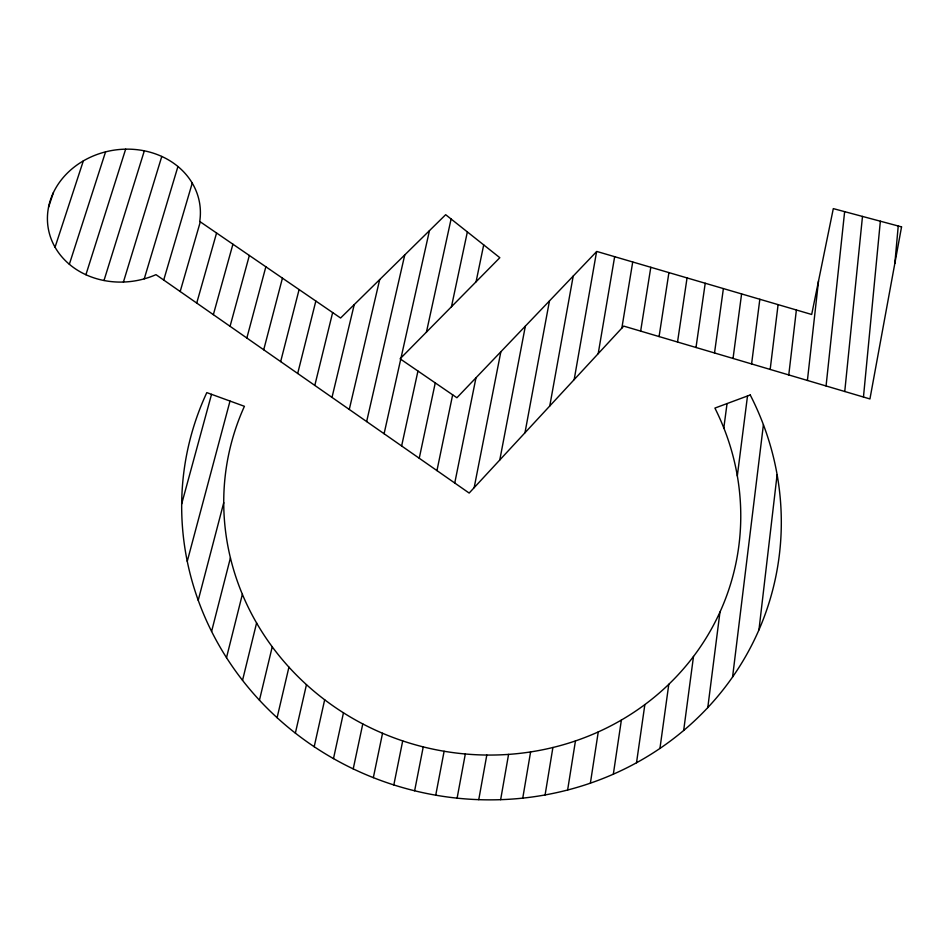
<?xml version="1.0" encoding="UTF-8"?>
<svg xmlns="http://www.w3.org/2000/svg" width="949" height="949" viewBox="0 0 949 949"><rect width="100%" height="100%" fill="white"/><g stroke="black" fill="none" stroke-linecap="round" stroke-linejoin="round"><path stroke-width="1.42" d="M894.848 263.371L898.24 225.992M863.46 397.026L880.352 221.2M844.752 391.498L862.487 216.419M826.069 385.97L844.634 211.651M807.409 380.454L818.524 280.951M758.963 629.863L777.112 474.642M788.773 374.938L796.377 309.991M732.581 676.993L763.411 424.725M770.173 369.434L778.097 304.629M707.788 707.586L719.971 612.034M737.314 475.923L747.504 395.97M751.596 363.942L759.829 299.267M683.671 730.481L693.494 656.471M723.814 427.963L727.053 403.574M733.043 358.449L741.596 293.917M659.946 748.441L668.796 684.288M714.514 352.969L723.387 288.579M636.518 762.759L644.857 704.585M696.008 347.488L705.214 283.241M613.339 774.182L621.381 720.042M677.527 342.031L687.052 277.915M590.385 783.162L598.261 731.916M659.081 336.563L668.915 272.6M567.632 790.007L575.45 740.92M640.646 331.118L650.8 267.286M545.094 794.942L552.899 747.492M621.844 328.117L632.722 261.983M522.757 798.133L530.598 751.916M598.202 353.669L614.655 256.681M500.645 799.675L508.569 754.396M574.181 379.612L596.589 251.615M478.759 799.663L486.801 755.048M549.768 405.982L573.208 276.076M457.11 798.156L465.318 753.981M524.975 432.768L549.459 300.916M435.733 795.179L444.12 751.252M499.779 459.992L525.355 326.136M414.63 790.778L423.242 746.887M474.168 487.667L500.858 351.759M393.823 784.93L402.708 740.896M454.749 483.017L475.983 377.785M373.337 777.646L382.542 733.257M436.955 470.597L452.649 394.82M476.066 281.794L483.705 244.901M353.218 768.892L362.779 723.921M419.244 458.248L435.259 382.91M451.451 306.752L467.359 231.912M333.49 758.607L343.467 712.794M401.629 445.959L417.951 371.047M426.445 332.103L451.095 219.005M314.19 746.721L324.677 699.757M384.096 433.729L400.727 359.232M401.036 357.844L429.446 230.643M295.364 733.126L306.468 684.632M366.646 421.57L404.76 254.925M277.096 717.693L288.935 667.123M349.279 409.458L379.695 279.564M259.445 700.196L272.244 646.803M331.996 397.406L354.238 304.605M242.529 680.35L256.598 622.959M314.807 385.413L332.648 312.577M226.503 657.669L242.375 594.288M297.689 373.479L315.839 301.047M211.591 631.441L230.429 557.846M280.655 361.593L299.101 289.575M198.222 600.302L223.75 502.662M263.715 349.778L282.434 278.152M187.25 561.31L230.014 401.059M246.847 338.01L265.85 266.788M181.674 503.931L211.532 394.333M230.061 326.302L249.35 255.471M213.347 314.653L232.92 244.213M196.728 303.051L216.574 233.003M180.18 291.509L200.298 221.852M163.714 280.026L192.244 183.11M144.248 278.84L177.938 166.514M123.417 282.043L161.781 156.455M103.999 280.501L144.331 150.832M85.908 274.724L125.659 149.159M69.348 264.273L105.564 151.864M55.054 247.203L83.322 160.915M48.553 207.167L53.405 192.623M901.55 226.882L869.936 398.948L623.707 326.1L469.162 493.065L155.992 274.652A76.715 66.205 -8.8 0 1 49.692 234.569A76.715 66.205 -8.8 0 1 119.645 149.479A76.715 66.205 -8.8 0 1 199.729 221.461L340.596 318.01L445.674 214.699L499.826 257.701L400.098 358.805L456.908 397.738L596.755 251.438L811.68 314.475L833.305 208.614L901.55 226.882M750.232 394.962L714.905 408.082A259.421 245.044 14.8 0 1 488.51 755.06A259.421 245.044 14.8 0 1 244.415 406.302L206.811 392.613A300.88 284.403 14.9 0 0 488.521 799.853A300.88 284.403 14.9 0 0 750.232 394.962"/></g></svg>
